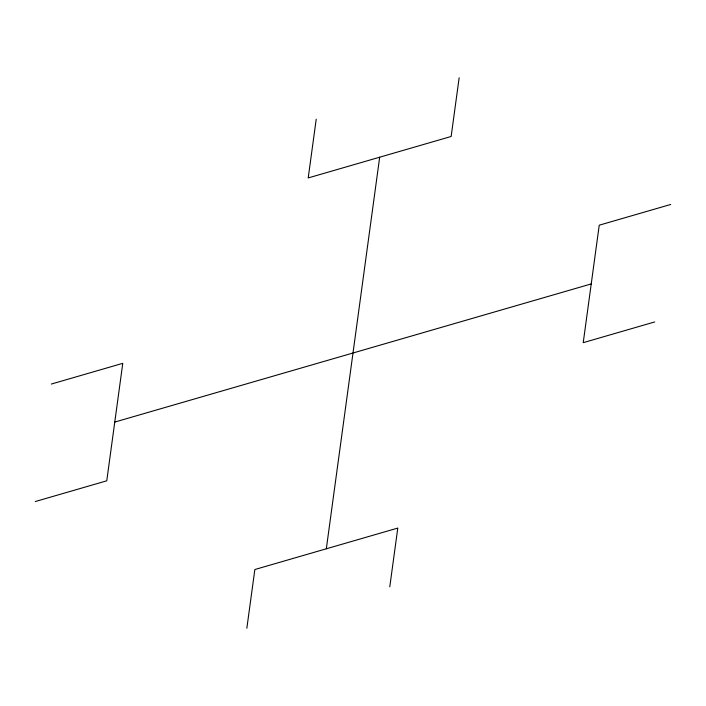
<?xml version="1.0" encoding="UTF-8"?>
<svg xmlns="http://www.w3.org/2000/svg" width="706" height="706" viewBox="0 0 706 706"><rect width="100%" height="100%" fill="white"/><g stroke="black" fill="none" stroke-linecap="round" stroke-linejoin="round"><path stroke-width="1.06" d="M246.844 628.261L254.848 569.521L397.787 528.07L389.783 586.81M316.217 119.19L308.213 177.93L451.152 136.479L459.156 77.739M326.322 548.8L379.678 157.2M51.309 384.055L122.773 363.334L106.765 480.812L35.3 501.534M670.7 204.466L599.235 225.188L583.227 342.666L654.691 321.945M114.769 422.073L591.231 283.927"/></g></svg>
